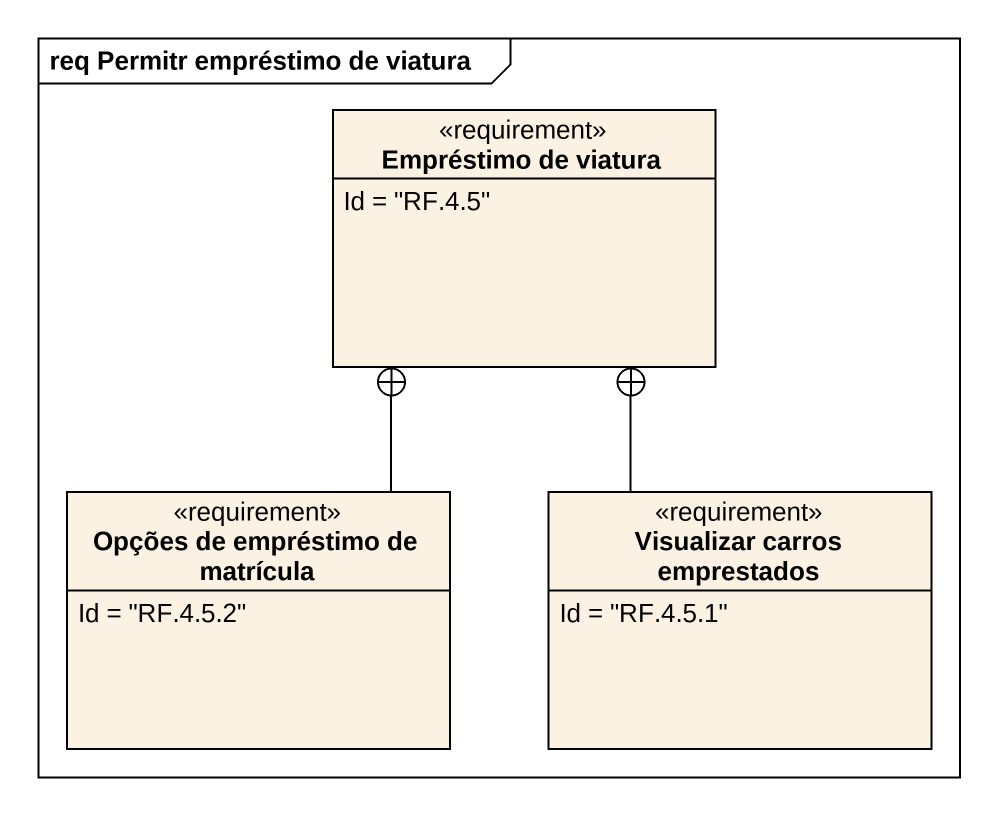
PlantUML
@startuml
mainframe req Permitr empréstimo de viatura
hide circle
hide empty members
class "Empréstimo de viatura" as Empréstimo_de_viatura <<requirement>> {
  Id = "RF.4.5"
}
class "Opções de empréstimo de matrícula" as Opções_de_empréstimo_de <<requirement>> {
  Id = "RF.4.5.2"
}
class "Visualizar carros emprestados" as Visualizar_carros <<requirement>> {
  Id = "RF.4.5.1"
}
Opções_de_empréstimo_de -up-+ Empréstimo_de_viatura
Visualizar_carros -up-+ Empréstimo_de_viatura
@enduml
